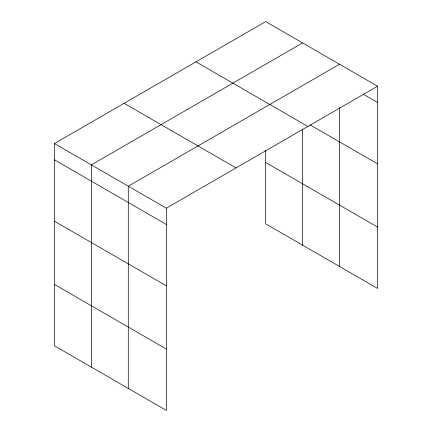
<?xml version="1.0" encoding="UTF-8"?>
<svg xmlns="http://www.w3.org/2000/svg" width="432" height="432" viewBox="0 0 432 432"><rect width="100%" height="100%" fill="white"/><g stroke="black" fill="none" stroke-linecap="round" stroke-linejoin="round"><path stroke-width="0.65" d="M54.427 143.559L166.331 208.165L166.331 410.4L54.427 345.794L54.427 143.559L265.669 21.6L377.573 86.206L377.573 288.441L265.669 223.835L265.669 150.363M302.6 42.919L91.357 164.878L91.357 367.114M339.525 64.238L128.282 186.203L128.282 388.433M166.331 208.165L377.573 86.206M363.161 94.165L377.573 102.487M310.1 124.897L377.573 163.852M195.961 61.846L307.865 126.452M265.669 162.47L377.573 227.075M124.135 103.313L236.039 167.918M54.427 159.84L166.331 224.446M54.427 221.206L166.331 285.811M54.427 284.429L166.331 349.034M339.525 107.492L339.525 266.474M302.6 129.308L302.6 245.155"/></g></svg>
